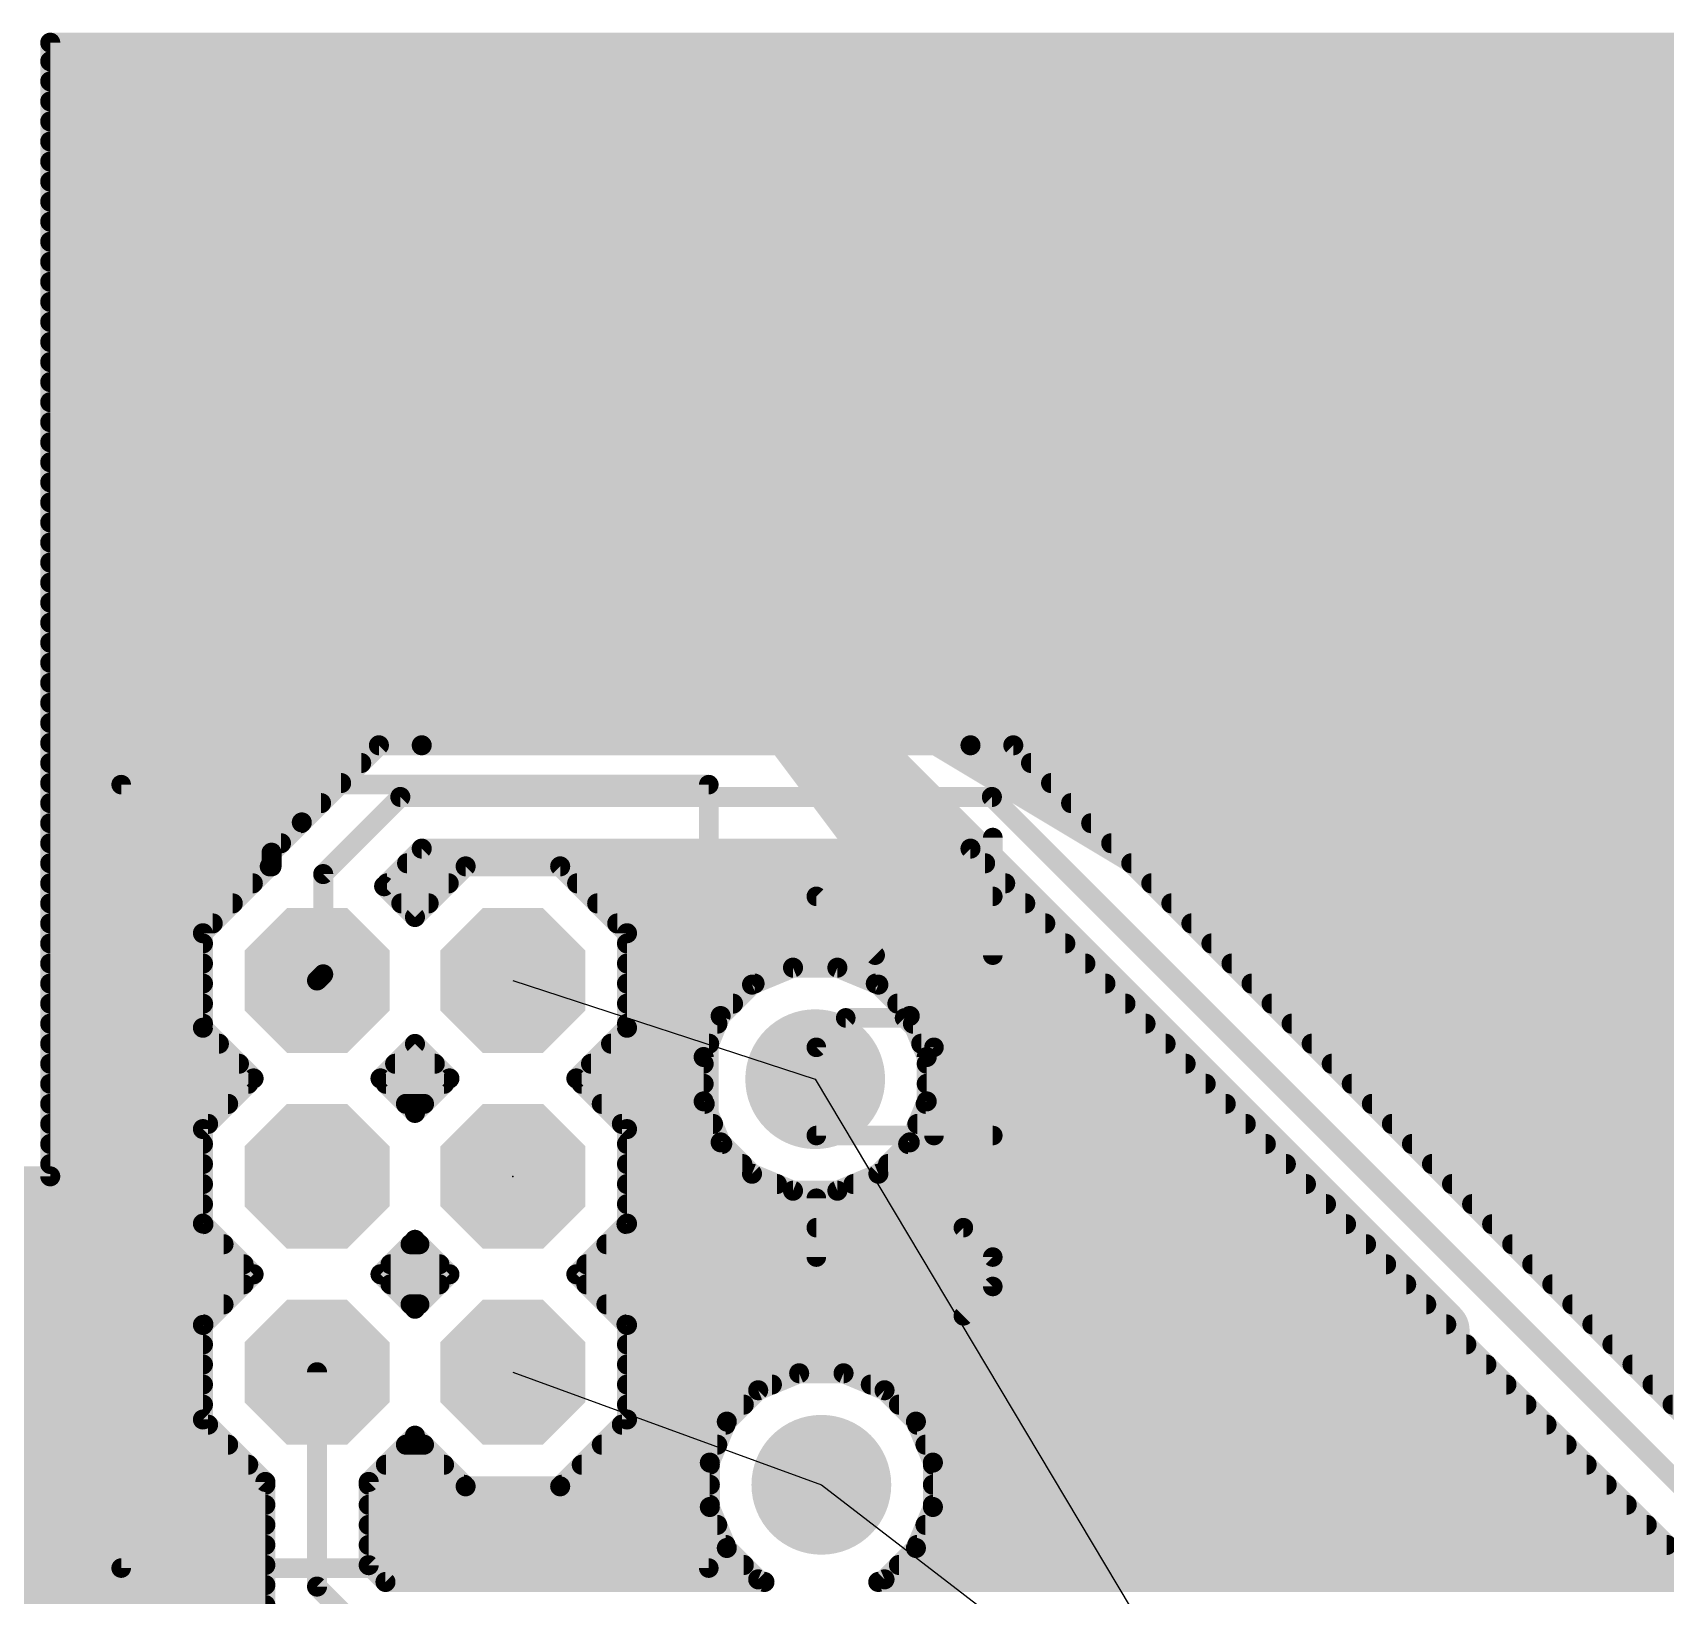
# Model space of a CAD drawing. Extents: x -13 to 61, y -28 to 85.
# Drawn here: x 7.89 to 18.47, y 64.28 to 74.42 of the extents above; entities that cross this region are included whole.
import ezdxf

# ---------------------------------------------------------------- set-up
doc = ezdxf.new("R2010")
doc.units = 0
for name, color, linetype in [('1', 22, 'CONTINUOUS'), ('17', 82, 'CONTINUOUS'), ('18', 82, 'CONTINUOUS'), ('19', 53, 'CONTINUOUS'), ('21', 253, 'CONTINUOUS'), ('23', 7, 'CONTINUOUS'), ('25', 253, 'CONTINUOUS')]:
    doc.layers.add(name, color=color, linetype=linetype)

# ---------------------------------------------------------------- blocks, each defined once
blk = doc.blocks.new('OCTAGONP')
at = {"const_width": 0.5}
blk.add_lwpolyline([(-0.25, -0.1036), (-0.25, 0.1036), (-0.1036, 0.25), (0.1036, 0.25), (0.25, 0.1036), (0.25, -0.1036), (0.1036, -0.25), (-0.1036, -0.25), (-0.25, -0.1036), (-0.25, 0.1036)], dxfattribs=at)
blk = doc.blocks.new('ROUNDV')
at = {"const_width": 0.5}
blk.add_lwpolyline([(0, -0.25, 1), (0, 0.25, 1), (0, -0.25)], format="xyb", dxfattribs=at)

msp = doc.modelspace()

# ---------------------------------------------------------------- linework, layer by layer
at = {"layer": '1', "const_width": 0.13}
for points in [[(8, 67), (8, 74.3508)], [(8, 74.3508), (42, 74.3508)], [(8, 74.23), (42, 74.23)], [(8, 74.1), (42, 74.1)], [(8, 73.97), (42, 73.97)], [(8, 73.84), (42, 73.84)], [(8, 73.71), (42, 73.71)], [(8, 73.58), (42, 73.58)], [(8, 73.45), (42, 73.45)], [(8, 73.32), (42, 73.32)], [(8, 73.19), (42, 73.19)], [(8, 73.06), (42, 73.06)], [(8, 72.93), (42, 72.93)], [(8, 72.8), (42, 72.8)], [(8, 72.67), (42, 72.67)], [(8, 72.54), (42, 72.54)], [(8, 72.41), (42, 72.41)], [(8, 72.28), (42, 72.28)], [(8, 72.15), (42, 72.15)], [(8, 72.02), (42, 72.02)], [(8, 71.89), (42, 71.89)], [(8, 71.76), (42, 71.76)], [(8, 71.63), (42, 71.63)], [(8, 71.5), (42, 71.5)], [(8, 71.37), (42, 71.37)], [(8, 71.24), (42, 71.24)], [(8, 71.11), (42, 71.11)], [(8, 70.98), (42, 70.98)], [(8, 70.85), (42, 70.85)], [(8, 70.72), (42, 70.72)], [(8, 70.59), (42, 70.59)], [(8, 70.46), (42, 70.46)], [(8, 70.33), (42, 70.33)], [(8, 70.2), (42, 70.2)], [(8, 70.07), (42, 70.07)], [(8, 69.94), (42, 69.94)], [(8, 69.81), (42, 69.81)], [(10.1312, 69.795), (9.6312, 69.295)], [(10.4088, 69.795), (10.1312, 69.795)], [(13.9669, 69.795), (10.4088, 69.795)], [(14.2444, 69.795), (13.9669, 69.795)], [(19.3913, 64.6481), (14.2444, 69.795)], [(8, 69.68), (10.0162, 69.68)], [(14.3594, 69.68), (42, 69.68)], [(8, 69.55), (9.8862, 69.55)], [(14.4894, 69.55), (42, 69.55)], [(8, 69.42), (9.7562, 69.42)], [(10.27, 69.46), (9.77, 68.96)], [(14.1057, 69.46), (10.27, 69.46)], [(19.7674, 63.7983), (14.1057, 69.46)], [(14.6194, 69.42), (42, 69.42)], [(8, 69.29), (9.6262, 69.29)], [(9.6312, 69.295), (9.435, 69.0988)], [(14.7494, 69.29), (42, 69.29)], [(8, 69.16), (9.4962, 69.16)], [(9.435, 69.0988), (9.435, 69.0099)], [(10.1651, 68.8813), (10.4088, 69.125)], [(10.4088, 69.125), (13.9669, 69.125)], [(13.9669, 69.125), (18.9175, 64.1744)], [(14.8794, 69.16), (42, 69.16)], [(8, 69.03), (9.435, 69.03)], [(9.4235, 69.0099), (8.9901, 68.5765)], [(9.435, 69.0099), (9.4235, 69.0099)], [(9.77, 68.96), (9.77, 68.31)], [(10.3138, 69.03), (14.0619, 69.03)], [(10.6935, 69.0099), (10.365, 68.6814)], [(11.3065, 69.0099), (10.6935, 69.0099)], [(11.7399, 68.5765), (11.3065, 69.0099)], [(15.0094, 69.03), (42, 69.03)], [(8, 68.9), (9.3136, 68.9)], [(10.365, 68.6814), (10.1651, 68.8813)], [(10.1838, 68.9), (10.5836, 68.9)], [(11.4164, 68.9), (14.1919, 68.9)], [(15.1394, 68.9), (42, 68.9)], [(8, 68.77), (9.1836, 68.77)], [(10.2764, 68.77), (10.4536, 68.77)], [(11.5464, 68.77), (14.3219, 68.77)], [(15.2694, 68.77), (42, 68.77)], [(8, 68.64), (9.0536, 68.64)], [(8.9901, 68.5765), (8.9901, 67.9635)], [(11.6764, 68.64), (14.4519, 68.64)], [(11.7399, 67.9635), (11.7399, 68.5765)], [(15.3994, 68.64), (23.3832, 68.64)], [(8, 68.51), (8.9901, 68.51)], [(11.7399, 68.51), (14.5819, 68.51)], [(15.5294, 68.51), (23.2532, 68.51)], [(8, 68.38), (8.9901, 68.38)], [(11.7399, 68.38), (14.7119, 68.38)], [(12.8161, 68.3532), (12.5503, 68.2431)], [(13.1039, 68.3532), (12.8161, 68.3532)], [(13.3697, 68.2431), (13.1039, 68.3532)], [(15.6594, 68.38), (23.1232, 68.38)], [(8, 68.25), (8.9901, 68.25)], [(9.77, 68.31), (9.73, 68.27)], [(11.7399, 68.25), (12.567, 68.25)], [(12.5503, 68.2431), (12.3469, 68.0397)], [(13.353, 68.25), (14.8419, 68.25)], [(13.5731, 68.0397), (13.3697, 68.2431)], [(15.7894, 68.25), (22.9932, 68.25)], [(8, 68.12), (8.9901, 68.12)], [(11.7399, 68.12), (12.4272, 68.12)], [(13.4928, 68.12), (14.9719, 68.12)], [(15.9194, 68.12), (22.8632, 68.12)], [(12.3469, 68.0397), (12.2368, 67.7739)], [(13.6832, 67.7739), (13.5731, 68.0397)], [(8, 67.99), (8.9901, 67.99)], [(8.9901, 67.9635), (9.3186, 67.635)], [(11.4114, 67.635), (11.7399, 67.9635)], [(11.7399, 67.99), (12.3263, 67.99)], [(13.5937, 67.99), (15.1019, 67.99)], [(16.0494, 67.99), (22.7332, 67.99)], [(8, 67.86), (9.0936, 67.86)], [(10.1414, 67.635), (10.365, 67.8586)], [(10.365, 67.8586), (10.5886, 67.635)], [(11.6364, 67.86), (12.2725, 67.86)], [(13.6475, 67.86), (15.2319, 67.86)], [(16.1794, 67.86), (22.6032, 67.86)], [(8, 67.73), (9.2236, 67.73)], [(10.2364, 67.73), (10.4936, 67.73)], [(11.5064, 67.73), (12.2368, 67.73)], [(12.2368, 67.7739), (12.2368, 67.4861)], [(13.6832, 67.4861), (13.6832, 67.7739)], [(13.6832, 67.73), (15.3619, 67.73)], [(16.3094, 67.73), (22.4732, 67.73)], [(8, 67.6), (9.2836, 67.6)], [(9.3186, 67.635), (8.9901, 67.3065)], [(10.365, 67.4114), (10.1414, 67.635)], [(10.1764, 67.6), (10.5536, 67.6)], [(10.5886, 67.635), (10.365, 67.4114)], [(11.7399, 67.3065), (11.4114, 67.635)], [(11.4464, 67.6), (12.2368, 67.6)], [(13.6832, 67.6), (15.4919, 67.6)], [(16.4394, 67.6), (22.3432, 67.6)], [(12.2368, 67.4861), (12.3469, 67.2203)], [(13.5731, 67.2203), (13.6832, 67.4861)], [(8, 67.47), (9.1536, 67.47)], [(10.3064, 67.47), (10.4236, 67.47)], [(11.5764, 67.47), (12.2435, 67.47)], [(13.6765, 67.47), (15.6219, 67.47)], [(16.5694, 67.47), (22.2132, 67.47)], [(8, 67.34), (9.0236, 67.34)], [(8.9901, 67.3065), (8.9901, 66.6935)], [(11.7064, 67.34), (12.2973, 67.34)], [(11.7399, 66.6935), (11.7399, 67.3065)], [(13.6227, 67.34), (15.7519, 67.34)], [(16.6994, 67.34), (22.0832, 67.34)], [(8, 67.21), (8.9901, 67.21)], [(11.7399, 67.21), (12.3572, 67.21)], [(12.3469, 67.2203), (12.5503, 67.0169)], [(13.3697, 67.0169), (13.5731, 67.2203)], [(13.5628, 67.21), (15.8819, 67.21)], [(16.8294, 67.21), (21.9532, 67.21)], [(8, 67.08), (8.9901, 67.08)], [(11.7399, 67.08), (12.4872, 67.08)], [(13.4328, 67.08), (16.0119, 67.08)], [(16.9594, 67.08), (21.8232, 67.08)], [(0.6492, 67), (8, 67)], [(0.6492, 66.95), (8.9901, 66.95)], [(11.7399, 66.95), (12.7118, 66.95)], [(12.5503, 67.0169), (12.8161, 66.9068)], [(13.1039, 66.9068), (13.3697, 67.0169)], [(13.2081, 66.95), (16.1419, 66.95)], [(17.0894, 66.95), (21.6932, 66.95)], [(12.8161, 66.9068), (13.1039, 66.9068)], [(0.6492, 66.82), (8.9901, 66.82)], [(11.7399, 66.82), (16.2719, 66.82)], [(17.2194, 66.82), (21.5632, 66.82)], [(0.6492, 66.69), (8.9936, 66.69)], [(8.9901, 66.6935), (9.3186, 66.365)], [(11.4114, 66.365), (11.7399, 66.6935)], [(11.7364, 66.69), (16.4019, 66.69)], [(17.3494, 66.69), (21.4332, 66.69)], [(0.6492, 66.56), (9.1236, 66.56)], [(10.1414, 66.365), (10.365, 66.5886)], [(10.3364, 66.56), (10.3936, 66.56)], [(10.365, 66.5886), (10.5886, 66.365)], [(11.6064, 66.56), (16.5319, 66.56)], [(17.4794, 66.56), (21.3032, 66.56)], [(0.6492, 66.43), (9.2536, 66.43)], [(10.2064, 66.43), (10.5236, 66.43)], [(11.4764, 66.43), (16.6619, 66.43)], [(17.6094, 66.43), (21.1732, 66.43)], [(9.3186, 66.365), (8.9901, 66.0365)], [(10.365, 66.1414), (10.1414, 66.365)], [(10.5886, 66.365), (10.365, 66.1414)], [(11.7399, 66.0365), (11.4114, 66.365)], [(0.6492, 66.3), (9.2536, 66.3)], [(10.2064, 66.3), (10.5236, 66.3)], [(11.4764, 66.3), (16.7919, 66.3)], [(17.7394, 66.3), (21.0432, 66.3)], [(0.6492, 66.17), (9.1236, 66.17)], [(10.3364, 66.17), (10.3936, 66.17)], [(11.6064, 66.17), (16.9219, 66.17)], [(17.8694, 66.17), (20.9132, 66.17)], [(0.6492, 66.04), (8.9936, 66.04)], [(8.9901, 66.0365), (8.9901, 65.4235)], [(11.7364, 66.04), (17.0519, 66.04)], [(11.7399, 65.4235), (11.7399, 66.0365)], [(17.9994, 66.04), (20.7832, 66.04)], [(0.6492, 65.91), (8.9901, 65.91)], [(11.7399, 65.91), (17.1819, 65.91)], [(18.1294, 65.91), (20.6532, 65.91)], [(0.6492, 65.78), (8.9901, 65.78)], [(9.73, 64.34), (9.73, 65.73)], [(11.7399, 65.78), (17.3119, 65.78)], [(12.8561, 65.7232), (12.5903, 65.6131)], [(13.1439, 65.7232), (12.8561, 65.7232)], [(13.4097, 65.6131), (13.1439, 65.7232)], [(18.2594, 65.78), (20.5232, 65.78)], [(0.6492, 65.65), (8.9901, 65.65)], [(11.7399, 65.65), (12.6794, 65.65)], [(12.5903, 65.6131), (12.3869, 65.4097)], [(13.3206, 65.65), (17.4419, 65.65)], [(13.6131, 65.4097), (13.4097, 65.6131)], [(18.3894, 65.65), (20.3932, 65.65)], [(0.6492, 65.52), (8.9901, 65.52)], [(11.7399, 65.52), (12.4972, 65.52)], [(13.5028, 65.52), (17.5719, 65.52)], [(18.5194, 65.52), (20.2632, 65.52)], [(0.6492, 65.39), (9.0236, 65.39)], [(8.9901, 65.4235), (9.395, 65.0186)], [(11.3065, 64.9901), (11.7399, 65.4235)], [(11.7064, 65.39), (12.3788, 65.39)], [(12.3869, 65.4097), (12.2768, 65.1439)], [(13.7232, 65.1439), (13.6131, 65.4097)], [(13.6212, 65.39), (17.7019, 65.39)], [(0.6492, 65.26), (9.1536, 65.26)], [(10.065, 65.0186), (10.365, 65.3186)], [(10.3064, 65.26), (10.4236, 65.26)], [(10.365, 65.3186), (10.6935, 64.9901)], [(11.5764, 65.26), (12.3249, 65.26)], [(13.6751, 65.26), (17.8319, 65.26)], [(0.6492, 65.13), (9.2836, 65.13)], [(10.1764, 65.13), (10.5536, 65.13)], [(11.4464, 65.13), (12.2768, 65.13)], [(12.2768, 65.1439), (12.2768, 64.8561)], [(13.7232, 64.8561), (13.7232, 65.1439)], [(13.7232, 65.13), (17.9619, 65.13)], [(0.6492, 65), (9.395, 65)], [(9.395, 65.0186), (9.395, 64.2012)], [(10.065, 64.4788), (10.065, 65.0186)], [(10.065, 65), (10.6836, 65)], [(10.6935, 64.9901), (11.3065, 64.9901)], [(11.3164, 65), (12.2768, 65)], [(13.7232, 65), (18.0919, 65)], [(0.6492, 64.87), (9.395, 64.87)], [(10.065, 64.87), (12.2768, 64.87)], [(12.2768, 64.8561), (12.3869, 64.5903)], [(13.6131, 64.5903), (13.7232, 64.8561)], [(13.7232, 64.87), (18.2219, 64.87)], [(0.6492, 64.74), (9.395, 64.74)], [(10.065, 64.74), (12.3249, 64.74)], [(13.6751, 64.74), (18.3519, 64.74)], [(0.6492, 64.61), (9.395, 64.61)], [(10.065, 64.61), (12.3788, 64.61)], [(12.3869, 64.5903), (12.5903, 64.3869)], [(13.4097, 64.3869), (13.6131, 64.5903)], [(13.6212, 64.61), (18.4819, 64.61)], [(0.6492, 64.48), (9.395, 64.48)], [(10.065, 64.48), (12.4972, 64.48)], [(10.1738, 64.37), (10.065, 64.4788)], [(13.5028, 64.48), (18.6119, 64.48)], [(0.6492, 64.35), (9.395, 64.35)], [(10.035, 64.035), (9.73, 64.34)], [(12.6312, 64.37), (10.1738, 64.37)], [(12.5903, 64.3869), (12.6312, 64.37)], [(13.3688, 64.37), (13.4097, 64.3869)], [(18.5381, 64.37), (13.3688, 64.37)], [(0.6492, 64.22), (9.395, 64.22)]]:
    msp.add_lwpolyline(points, dxfattribs=at)
at = {"layer": '1', "const_width": 0.065}
for points in [[(8.0325, 74.3508, 1), (7.9675, 74.3508)], [(8, 74.3833, 1), (8, 74.3183)], [(8, 74.2625, 1), (8, 74.1975)], [(8, 74.1325, 1), (8, 74.0675)], [(8, 74.0025, 1), (8, 73.9375)], [(8, 73.8725, 1), (8, 73.8075)], [(8, 73.7425, 1), (8, 73.6775)], [(8, 73.6125, 1), (8, 73.5475)], [(8, 73.4825, 1), (8, 73.4175)], [(8, 73.3525, 1), (8, 73.2875)], [(8, 73.2225, 1), (8, 73.1575)], [(8, 73.0925, 1), (8, 73.0275)], [(8, 72.9625, 1), (8, 72.8975)], [(8, 72.8325, 1), (8, 72.7675)], [(8, 72.7025, 1), (8, 72.6375)], [(8, 72.5725, 1), (8, 72.5075)], [(8, 72.4425, 1), (8, 72.3775)], [(8, 72.3125, 1), (8, 72.2475)], [(8, 72.1825, 1), (8, 72.1175)], [(8, 72.0525, 1), (8, 71.9875)], [(8, 71.9225, 1), (8, 71.8575)], [(8, 71.7925, 1), (8, 71.7275)], [(8, 71.6625, 1), (8, 71.5975)], [(8, 71.5325, 1), (8, 71.4675)], [(8, 71.4025, 1), (8, 71.3375)], [(8, 71.2725, 1), (8, 71.2075)], [(8, 71.1425, 1), (8, 71.0775)], [(8, 71.0125, 1), (8, 70.9475)], [(8, 70.8825, 1), (8, 70.8175)], [(8, 70.7525, 1), (8, 70.6875)], [(8, 70.6225, 1), (8, 70.5575)], [(8, 70.4925, 1), (8, 70.4275)], [(8, 70.3625, 1), (8, 70.2975)], [(8, 70.2325, 1), (8, 70.1675)], [(8, 70.1025, 1), (8, 70.0375)], [(8, 69.9725, 1), (8, 69.9075)], [(8, 69.8425, 1), (8, 69.7775)], [(10.1312, 69.8275, 1), (10.1312, 69.7625)], [(10.1542, 69.772, 1), (10.1083, 69.818)], [(10.4088, 69.8275, 1), (10.4088, 69.7625)], [(10.4088, 69.7625, 1), (10.4088, 69.8275)], [(13.9669, 69.8275, 1), (13.9669, 69.7625)], [(13.9669, 69.7625, 1), (13.9669, 69.8275)], [(14.2674, 69.818, 1), (14.2215, 69.772)], [(14.2444, 69.7625, 1), (14.2444, 69.8275)], [(8, 69.7125, 1), (8, 69.6475)], [(10.0162, 69.6475, 1), (10.0162, 69.7125)], [(14.3594, 69.7125, 1), (14.3594, 69.6475)], [(8, 69.5825, 1), (8, 69.5175)], [(9.8862, 69.5175, 1), (9.8862, 69.5825)], [(14.4894, 69.5825, 1), (14.4894, 69.5175)], [(8, 69.4525, 1), (8, 69.3875)], [(9.7562, 69.3875, 1), (9.7562, 69.4525)], [(10.27, 69.4925, 1), (10.27, 69.4275)], [(10.293, 69.437, 1), (10.247, 69.483)], [(14.1287, 69.483, 1), (14.0827, 69.437)], [(14.1057, 69.4275, 1), (14.1057, 69.4925)], [(14.6194, 69.4525, 1), (14.6194, 69.3875)], [(8, 69.3225, 1), (8, 69.2575)], [(9.6083, 69.318, 1), (9.6542, 69.272)], [(9.6542, 69.272, 1), (9.6083, 69.318)], [(9.6262, 69.2575, 1), (9.6262, 69.3225)], [(14.7494, 69.3225, 1), (14.7494, 69.2575)], [(8, 69.1925, 1), (8, 69.1275)], [(9.4675, 69.0988, 1), (9.4025, 69.0988)], [(9.412, 69.1217, 1), (9.458, 69.0758)], [(9.4962, 69.1275, 1), (9.4962, 69.1925)], [(10.4088, 69.1575, 1), (10.4088, 69.0925)], [(10.4317, 69.102, 1), (10.3858, 69.148)], [(13.9899, 69.148, 1), (13.9439, 69.102)], [(13.9669, 69.0925, 1), (13.9669, 69.1575)], [(14.8794, 69.1925, 1), (14.8794, 69.1275)], [(8, 69.0625, 1), (8, 68.9975)], [(9.4235, 69.0424, 1), (9.4235, 68.9774)], [(9.4465, 68.9869, 1), (9.4005, 69.0329)], [(9.4025, 69.0099, 1), (9.4675, 69.0099)], [(9.435, 68.9975, 1), (9.435, 69.0625)], [(9.435, 68.9774, 1), (9.435, 69.0424)], [(9.8025, 68.96, 1), (9.7375, 68.96)], [(10.3138, 69.0625, 1), (10.3138, 68.9975)], [(10.6935, 69.0424, 1), (10.6935, 68.9774)], [(10.7165, 68.9869, 1), (10.6705, 69.0329)], [(11.3295, 69.0329, 1), (11.2835, 68.9869)], [(11.3065, 68.9774, 1), (11.3065, 69.0424)], [(14.0619, 68.9975, 1), (14.0619, 69.0625)], [(15.0094, 69.0625, 1), (15.0094, 68.9975)], [(8, 68.9325, 1), (8, 68.8675)], [(9.3136, 68.8675, 1), (9.3136, 68.9325)], [(9.747, 68.983, 1), (9.793, 68.937)], [(10.188, 68.9043, 1), (10.1421, 68.8583)], [(10.1421, 68.9043, 1), (10.188, 68.8583)], [(10.1838, 68.9325, 1), (10.1838, 68.8675)], [(10.5836, 68.8675, 1), (10.5836, 68.9325)], [(11.4164, 68.9325, 1), (11.4164, 68.8675)], [(14.1919, 68.8675, 1), (14.1919, 68.9325)], [(15.1394, 68.9325, 1), (15.1394, 68.8675)], [(8, 68.8025, 1), (8, 68.7375)], [(9.1836, 68.7375, 1), (9.1836, 68.8025)], [(10.2764, 68.8025, 1), (10.2764, 68.7375)], [(10.4536, 68.7375, 1), (10.4536, 68.8025)], [(11.5464, 68.8025, 1), (11.5464, 68.7375)], [(14.3219, 68.7375, 1), (14.3219, 68.8025)], [(15.2694, 68.8025, 1), (15.2694, 68.7375)], [(10.342, 68.7044, 1), (10.388, 68.6584)], [(10.342, 68.6584, 1), (10.388, 68.7044)], [(8, 68.6725, 1), (8, 68.6075)], [(9.0226, 68.5765, 1), (8.9576, 68.5765)], [(8.9671, 68.5995, 1), (9.0131, 68.5535)], [(9.0536, 68.6075, 1), (9.0536, 68.6725)], [(11.6764, 68.6725, 1), (11.6764, 68.6075)], [(11.7724, 68.5765, 1), (11.7074, 68.5765)], [(11.7169, 68.5535, 1), (11.7629, 68.5995)], [(14.4519, 68.6075, 1), (14.4519, 68.6725)], [(15.3994, 68.6725, 1), (15.3994, 68.6075)], [(8, 68.5425, 1), (8, 68.4775)], [(8.9901, 68.4775, 1), (8.9901, 68.5425)], [(11.7399, 68.5425, 1), (11.7399, 68.4775)], [(14.5819, 68.4775, 1), (14.5819, 68.5425)], [(15.5294, 68.5425, 1), (15.5294, 68.4775)], [(8, 68.4125, 1), (8, 68.3475)], [(8.9901, 68.3475, 1), (8.9901, 68.4125)], [(11.7399, 68.4125, 1), (11.7399, 68.3475)], [(12.8161, 68.3857, 1), (12.8161, 68.3207)], [(12.8286, 68.3232, 1), (12.8037, 68.3832)], [(13.1163, 68.3832, 1), (13.0914, 68.3232)], [(13.1039, 68.3207, 1), (13.1039, 68.3857)], [(14.7119, 68.3475, 1), (14.7119, 68.4125)], [(15.6594, 68.4125, 1), (15.6594, 68.3475)], [(8, 68.2825, 1), (8, 68.2175)], [(8.9901, 68.2175, 1), (8.9901, 68.2825)], [(9.707, 68.293, 1), (9.753, 68.247)], [(9.7375, 68.31, 1), (9.8025, 68.31)], [(9.793, 68.287, 1), (9.747, 68.333)], [(11.7399, 68.2825, 1), (11.7399, 68.2175)], [(12.5379, 68.2731, 1), (12.5628, 68.2131)], [(12.5733, 68.2201, 1), (12.5274, 68.2661)], [(12.567, 68.2175, 1), (12.567, 68.2825)], [(13.353, 68.2825, 1), (13.353, 68.2175)], [(13.3926, 68.2661, 1), (13.3467, 68.2201)], [(13.3572, 68.2131, 1), (13.3821, 68.2731)], [(14.8419, 68.2175, 1), (14.8419, 68.2825)], [(15.7894, 68.2825, 1), (15.7894, 68.2175)], [(8, 68.1525, 1), (8, 68.0875)], [(8.9901, 68.0875, 1), (8.9901, 68.1525)], [(11.7399, 68.1525, 1), (11.7399, 68.0875)], [(12.4272, 68.0875, 1), (12.4272, 68.1525)], [(13.4928, 68.1525, 1), (13.4928, 68.0875)], [(14.9719, 68.0875, 1), (14.9719, 68.1525)], [(15.9194, 68.1525, 1), (15.9194, 68.0875)], [(12.3239, 68.0626, 1), (12.3699, 68.0167)], [(12.3769, 68.0272, 1), (12.3169, 68.0521)], [(13.6031, 68.0521, 1), (13.5431, 68.0272)], [(13.5501, 68.0167, 1), (13.5961, 68.0626)], [(8, 68.0225, 1), (8, 67.9575)], [(9.0131, 67.9865, 1), (8.9671, 67.9405)], [(8.9576, 67.9635, 1), (9.0226, 67.9635)], [(8.9901, 67.9575, 1), (8.9901, 68.0225)], [(11.7399, 68.0225, 1), (11.7399, 67.9575)], [(11.7074, 67.9635, 1), (11.7724, 67.9635)], [(11.7629, 67.9405, 1), (11.7169, 67.9865)], [(12.3263, 67.9575, 1), (12.3263, 68.0225)], [(13.5937, 68.0225, 1), (13.5937, 67.9575)], [(15.1019, 67.9575, 1), (15.1019, 68.0225)], [(16.0494, 68.0225, 1), (16.0494, 67.9575)], [(8, 67.8925, 1), (8, 67.8275)], [(9.0936, 67.8275, 1), (9.0936, 67.8925)], [(10.388, 67.8816, 1), (10.342, 67.8356)], [(10.388, 67.8356, 1), (10.342, 67.8816)], [(11.6364, 67.8925, 1), (11.6364, 67.8275)], [(12.2725, 67.8275, 1), (12.2725, 67.8925)], [(13.6475, 67.8925, 1), (13.6475, 67.8275)], [(15.2319, 67.8275, 1), (15.2319, 67.8925)], [(16.1794, 67.8925, 1), (16.1794, 67.8275)], [(8, 67.7625, 1), (8, 67.6975)], [(9.2236, 67.6975, 1), (9.2236, 67.7625)], [(10.2364, 67.7625, 1), (10.2364, 67.6975)], [(10.4936, 67.6975, 1), (10.4936, 67.7625)], [(11.5064, 67.7625, 1), (11.5064, 67.6975)], [(12.2693, 67.7739, 1), (12.2043, 67.7739)], [(12.2068, 67.7863, 1), (12.2668, 67.7614)], [(12.2368, 67.6975, 1), (12.2368, 67.7625)], [(13.7157, 67.7739, 1), (13.6507, 67.7739)], [(13.6832, 67.7625, 1), (13.6832, 67.6975)], [(13.6532, 67.7614, 1), (13.7132, 67.7863)], [(15.3619, 67.6975, 1), (15.3619, 67.7625)], [(16.3094, 67.7625, 1), (16.3094, 67.6975)], [(8, 67.6325, 1), (8, 67.5675)], [(9.2836, 67.5675, 1), (9.2836, 67.6325)], [(9.3416, 67.612, 1), (9.2956, 67.658)], [(9.2956, 67.612, 1), (9.3416, 67.658)], [(10.1644, 67.658, 1), (10.1184, 67.612)], [(10.1184, 67.658, 1), (10.1644, 67.612)], [(10.1764, 67.6325, 1), (10.1764, 67.5675)], [(10.5536, 67.5675, 1), (10.5536, 67.6325)], [(10.6116, 67.612, 1), (10.5656, 67.658)], [(10.5656, 67.612, 1), (10.6116, 67.658)], [(11.4344, 67.658, 1), (11.3884, 67.612)], [(11.3884, 67.658, 1), (11.4344, 67.612)], [(11.4464, 67.6325, 1), (11.4464, 67.5675)], [(12.2368, 67.5675, 1), (12.2368, 67.6325)], [(13.6832, 67.6325, 1), (13.6832, 67.5675)], [(15.4919, 67.5675, 1), (15.4919, 67.6325)], [(16.4394, 67.6325, 1), (16.4394, 67.5675)], [(12.2668, 67.4986, 1), (12.2068, 67.4737)], [(13.7132, 67.4737, 1), (13.6532, 67.4986)], [(8, 67.5025, 1), (8, 67.4375)], [(9.1536, 67.4375, 1), (9.1536, 67.5025)], [(10.3064, 67.5025, 1), (10.3064, 67.4375)], [(10.342, 67.4344, 1), (10.388, 67.3884)], [(10.342, 67.3884, 1), (10.388, 67.4344)], [(10.4236, 67.4375, 1), (10.4236, 67.5025)], [(11.5764, 67.5025, 1), (11.5764, 67.4375)], [(12.2043, 67.4861, 1), (12.2693, 67.4861)], [(12.2435, 67.4375, 1), (12.2435, 67.5025)], [(13.6765, 67.5025, 1), (13.6765, 67.4375)], [(13.6507, 67.4861, 1), (13.7157, 67.4861)], [(15.6219, 67.4375, 1), (15.6219, 67.5025)], [(16.5694, 67.5025, 1), (16.5694, 67.4375)], [(8, 67.3725, 1), (8, 67.3075)], [(9.0226, 67.3065, 1), (8.9576, 67.3065)], [(8.9671, 67.3295, 1), (9.0131, 67.2835)], [(9.0236, 67.3075, 1), (9.0236, 67.3725)], [(11.7064, 67.3725, 1), (11.7064, 67.3075)], [(11.7724, 67.3065, 1), (11.7074, 67.3065)], [(11.7169, 67.2835, 1), (11.7629, 67.3295)], [(12.2973, 67.3075, 1), (12.2973, 67.3725)], [(13.6227, 67.3725, 1), (13.6227, 67.3075)], [(15.7519, 67.3075, 1), (15.7519, 67.3725)], [(16.6994, 67.3725, 1), (16.6994, 67.3075)], [(8, 67.2425, 1), (8, 67.1775)], [(8.9901, 67.1775, 1), (8.9901, 67.2425)], [(11.7399, 67.2425, 1), (11.7399, 67.1775)], [(12.3699, 67.2433, 1), (12.3239, 67.1974)], [(12.3169, 67.2079, 1), (12.3769, 67.2328)], [(12.3572, 67.1775, 1), (12.3572, 67.2425)], [(13.5628, 67.2425, 1), (13.5628, 67.1775)], [(13.5431, 67.2328, 1), (13.6031, 67.2079)], [(13.5961, 67.1974, 1), (13.5501, 67.2433)], [(15.8819, 67.1775, 1), (15.8819, 67.2425)], [(16.8294, 67.2425, 1), (16.8294, 67.1775)], [(8, 67.1125, 1), (8, 67.0475)], [(8.9901, 67.0475, 1), (8.9901, 67.1125)], [(11.7399, 67.1125, 1), (11.7399, 67.0475)], [(12.4872, 67.0475, 1), (12.4872, 67.1125)], [(13.4328, 67.1125, 1), (13.4328, 67.0475)], [(16.0119, 67.0475, 1), (16.0119, 67.1125)], [(16.9594, 67.1125, 1), (16.9594, 67.0475)], [(7.9675, 67, 1), (8.0325, 67)], [(8, 66.9675, 1), (8, 67.0325)], [(8.9901, 66.9175, 1), (8.9901, 66.9825)], [(11.7399, 66.9825, 1), (11.7399, 66.9175)], [(12.5628, 67.0469, 1), (12.5379, 66.9869)], [(12.5274, 66.9939, 1), (12.5733, 67.0399)], [(12.7118, 66.9175, 1), (12.7118, 66.9825)], [(13.2081, 66.9825, 1), (13.2081, 66.9175)], [(13.3467, 67.0399, 1), (13.3926, 66.9939)], [(13.3821, 66.9869, 1), (13.3572, 67.0469)], [(16.1419, 66.9175, 1), (16.1419, 66.9825)], [(17.0894, 66.9825, 1), (17.0894, 66.9175)], [(12.8161, 66.9393, 1), (12.8161, 66.8743)], [(12.8037, 66.8768, 1), (12.8286, 66.9368)], [(13.0914, 66.9368, 1), (13.1163, 66.8768)], [(13.1039, 66.8743, 1), (13.1039, 66.9393)], [(8.9901, 66.7875, 1), (8.9901, 66.8525)], [(11.7399, 66.8525, 1), (11.7399, 66.7875)], [(16.2719, 66.7875, 1), (16.2719, 66.8525)], [(17.2194, 66.8525, 1), (17.2194, 66.7875)], [(9.0131, 66.7165, 1), (8.9671, 66.6705)], [(8.9576, 66.6935, 1), (9.0226, 66.6935)], [(8.9936, 66.6575, 1), (8.9936, 66.7225)], [(11.7364, 66.7225, 1), (11.7364, 66.6575)], [(11.7074, 66.6935, 1), (11.7724, 66.6935)], [(11.7629, 66.6705, 1), (11.7169, 66.7165)], [(16.4019, 66.6575, 1), (16.4019, 66.7225)], [(17.3494, 66.7225, 1), (17.3494, 66.6575)], [(9.1236, 66.5275, 1), (9.1236, 66.5925)], [(10.3364, 66.5925, 1), (10.3364, 66.5275)], [(10.388, 66.6116, 1), (10.342, 66.5656)], [(10.388, 66.5656, 1), (10.342, 66.6116)], [(10.3936, 66.5275, 1), (10.3936, 66.5925)], [(11.6064, 66.5925, 1), (11.6064, 66.5275)], [(16.5319, 66.5275, 1), (16.5319, 66.5925)], [(17.4794, 66.5925, 1), (17.4794, 66.5275)], [(9.2536, 66.3975, 1), (9.2536, 66.4625)], [(10.2064, 66.4625, 1), (10.2064, 66.3975)], [(10.5236, 66.3975, 1), (10.5236, 66.4625)], [(11.4764, 66.4625, 1), (11.4764, 66.3975)], [(16.6619, 66.3975, 1), (16.6619, 66.4625)], [(17.6094, 66.4625, 1), (17.6094, 66.3975)], [(9.3416, 66.342, 1), (9.2956, 66.388)], [(9.2956, 66.342, 1), (9.3416, 66.388)], [(10.1644, 66.388, 1), (10.1184, 66.342)], [(10.1184, 66.388, 1), (10.1644, 66.342)], [(10.6116, 66.342, 1), (10.5656, 66.388)], [(10.5656, 66.342, 1), (10.6116, 66.388)], [(11.4344, 66.388, 1), (11.3884, 66.342)], [(11.3884, 66.388, 1), (11.4344, 66.342)], [(9.2536, 66.2675, 1), (9.2536, 66.3325)], [(10.2064, 66.3325, 1), (10.2064, 66.2675)], [(10.5236, 66.2675, 1), (10.5236, 66.3325)], [(11.4764, 66.3325, 1), (11.4764, 66.2675)], [(16.7919, 66.2675, 1), (16.7919, 66.3325)], [(17.7394, 66.3325, 1), (17.7394, 66.2675)], [(9.1236, 66.1375, 1), (9.1236, 66.2025)], [(10.3364, 66.2025, 1), (10.3364, 66.1375)], [(10.342, 66.1644, 1), (10.388, 66.1184)], [(10.342, 66.1184, 1), (10.388, 66.1644)], [(10.3936, 66.1375, 1), (10.3936, 66.2025)], [(11.6064, 66.2025, 1), (11.6064, 66.1375)], [(16.9219, 66.1375, 1), (16.9219, 66.2025)], [(17.8694, 66.2025, 1), (17.8694, 66.1375)], [(9.0226, 66.0365, 1), (8.9576, 66.0365)], [(8.9671, 66.0595, 1), (9.0131, 66.0135)], [(8.9936, 66.0075, 1), (8.9936, 66.0725)], [(11.7364, 66.0725, 1), (11.7364, 66.0075)], [(11.7724, 66.0365, 1), (11.7074, 66.0365)], [(11.7169, 66.0135, 1), (11.7629, 66.0595)], [(17.0519, 66.0075, 1), (17.0519, 66.0725)], [(17.9994, 66.0725, 1), (17.9994, 66.0075)], [(8.9901, 65.8775, 1), (8.9901, 65.9425)], [(11.7399, 65.9425, 1), (11.7399, 65.8775)], [(17.1819, 65.8775, 1), (17.1819, 65.9425)], [(18.1294, 65.9425, 1), (18.1294, 65.8775)], [(8.9901, 65.7475, 1), (8.9901, 65.8125)], [(9.7625, 65.73, 1), (9.6975, 65.73)], [(11.7399, 65.8125, 1), (11.7399, 65.7475)], [(12.8561, 65.7557, 1), (12.8561, 65.6907)], [(12.8686, 65.6932, 1), (12.8437, 65.7532)], [(13.1563, 65.7532, 1), (13.1314, 65.6932)], [(13.1439, 65.6907, 1), (13.1439, 65.7557)], [(17.3119, 65.7475, 1), (17.3119, 65.8125)], [(18.2594, 65.8125, 1), (18.2594, 65.7475)], [(8.9901, 65.6175, 1), (8.9901, 65.6825)], [(11.7399, 65.6825, 1), (11.7399, 65.6175)], [(12.5779, 65.6431, 1), (12.6028, 65.5831)], [(12.6133, 65.5901, 1), (12.5674, 65.6361)], [(12.6794, 65.6175, 1), (12.6794, 65.6825)], [(13.3206, 65.6825, 1), (13.3206, 65.6175)], [(13.4326, 65.6361, 1), (13.3867, 65.5901)], [(13.3972, 65.5831, 1), (13.4221, 65.6431)], [(17.4419, 65.6175, 1), (17.4419, 65.6825)], [(18.3894, 65.6825, 1), (18.3894, 65.6175)], [(8.9901, 65.4875, 1), (8.9901, 65.5525)], [(11.7399, 65.5525, 1), (11.7399, 65.4875)], [(12.4972, 65.4875, 1), (12.4972, 65.5525)], [(13.5028, 65.5525, 1), (13.5028, 65.4875)], [(17.5719, 65.4875, 1), (17.5719, 65.5525)], [(18.5194, 65.5525, 1), (18.5194, 65.4875)], [(9.0131, 65.4465, 1), (8.9671, 65.4005)], [(8.9576, 65.4235, 1), (9.0226, 65.4235)], [(9.0236, 65.3575, 1), (9.0236, 65.4225)], [(11.7064, 65.4225, 1), (11.7064, 65.3575)], [(11.7074, 65.4235, 1), (11.7724, 65.4235)], [(11.7629, 65.4005, 1), (11.7169, 65.4465)], [(12.3639, 65.4326, 1), (12.4099, 65.3867)], [(12.4169, 65.3972, 1), (12.3569, 65.4221)], [(12.3788, 65.3575, 1), (12.3788, 65.4225)], [(13.6431, 65.4221, 1), (13.5831, 65.3972)], [(13.6212, 65.4225, 1), (13.6212, 65.3575)], [(13.5901, 65.3867, 1), (13.6361, 65.4326)], [(17.7019, 65.3575, 1), (17.7019, 65.4225)], [(9.1536, 65.2275, 1), (9.1536, 65.2925)], [(10.3064, 65.2925, 1), (10.3064, 65.2275)], [(10.388, 65.3416, 1), (10.342, 65.2956)], [(10.388, 65.2956, 1), (10.342, 65.3416)], [(10.4236, 65.2275, 1), (10.4236, 65.2925)], [(11.5764, 65.2925, 1), (11.5764, 65.2275)], [(12.3249, 65.2275, 1), (12.3249, 65.2925)], [(13.6751, 65.2925, 1), (13.6751, 65.2275)], [(17.8319, 65.2275, 1), (17.8319, 65.2925)], [(9.2836, 65.0975, 1), (9.2836, 65.1625)], [(10.1764, 65.1625, 1), (10.1764, 65.0975)], [(10.5536, 65.0975, 1), (10.5536, 65.1625)], [(11.4464, 65.1625, 1), (11.4464, 65.0975)], [(12.3093, 65.1439, 1), (12.2443, 65.1439)], [(12.2468, 65.1563, 1), (12.3068, 65.1314)], [(12.2768, 65.0975, 1), (12.2768, 65.1625)], [(13.7557, 65.1439, 1), (13.6907, 65.1439)], [(13.7232, 65.1625, 1), (13.7232, 65.0975)], [(13.6932, 65.1314, 1), (13.7532, 65.1563)], [(17.9619, 65.0975, 1), (17.9619, 65.1625)], [(9.4275, 65.0186, 1), (9.3625, 65.0186)], [(9.372, 64.9956, 1), (9.418, 65.0416)], [(9.395, 64.9675, 1), (9.395, 65.0325)], [(10.0975, 65.0186, 1), (10.0325, 65.0186)], [(10.042, 65.0416, 1), (10.088, 64.9956)], [(10.065, 65.0325, 1), (10.065, 64.9675)], [(10.6935, 65.0226, 1), (10.6935, 64.9576)], [(10.6705, 64.9671, 1), (10.7165, 65.0131)], [(10.6836, 64.9675, 1), (10.6836, 65.0325)], [(11.2835, 65.0131, 1), (11.3295, 64.9671)], [(11.3164, 65.0325, 1), (11.3164, 64.9675)], [(11.3065, 64.9576, 1), (11.3065, 65.0226)], [(12.2768, 64.9675, 1), (12.2768, 65.0325)], [(13.7232, 65.0325, 1), (13.7232, 64.9675)], [(18.0919, 64.9675, 1), (18.0919, 65.0325)], [(9.395, 64.8375, 1), (9.395, 64.9025)], [(10.065, 64.9025, 1), (10.065, 64.8375)], [(12.3068, 64.8686, 1), (12.2468, 64.8437)], [(12.2768, 64.8375, 1), (12.2768, 64.9025)], [(13.7232, 64.9025, 1), (13.7232, 64.8375)], [(13.7532, 64.8437, 1), (13.6932, 64.8686)], [(18.2219, 64.8375, 1), (18.2219, 64.9025)], [(9.395, 64.7075, 1), (9.395, 64.7725)], [(10.065, 64.7725, 1), (10.065, 64.7075)], [(12.2443, 64.8561, 1), (12.3093, 64.8561)], [(12.3249, 64.7075, 1), (12.3249, 64.7725)], [(13.6751, 64.7725, 1), (13.6751, 64.7075)], [(13.6907, 64.8561, 1), (13.7557, 64.8561)], [(18.3519, 64.7075, 1), (18.3519, 64.7725)], [(9.395, 64.5775, 1), (9.395, 64.6425)], [(10.065, 64.6425, 1), (10.065, 64.5775)], [(12.4099, 64.6133, 1), (12.3639, 64.5674)], [(12.3569, 64.5779, 1), (12.4169, 64.6028)], [(12.3788, 64.5775, 1), (12.3788, 64.6425)], [(13.5831, 64.6028, 1), (13.6431, 64.5779)], [(13.6212, 64.6425, 1), (13.6212, 64.5775)], [(13.6361, 64.5674, 1), (13.5901, 64.6133)], [(18.4819, 64.5775, 1), (18.4819, 64.6425)], [(9.395, 64.4475, 1), (9.395, 64.5125)], [(10.065, 64.5125, 1), (10.065, 64.4475)], [(10.088, 64.5017, 1), (10.042, 64.4558)], [(10.0325, 64.4788, 1), (10.0975, 64.4788)], [(12.4972, 64.4475, 1), (12.4972, 64.5125)], [(13.5028, 64.5125, 1), (13.5028, 64.4475)], [(9.395, 64.3175, 1), (9.395, 64.3825)], [(9.753, 64.363, 1), (9.707, 64.317)], [(9.6975, 64.34, 1), (9.7625, 64.34)], [(10.1738, 64.4025, 1), (10.1738, 64.3375)], [(10.1508, 64.347, 1), (10.1967, 64.393)], [(12.6028, 64.4169, 1), (12.5779, 64.3569)], [(12.5674, 64.3639, 1), (12.6133, 64.4099)], [(12.6187, 64.34, 1), (12.6436, 64.4)], [(12.6312, 64.3375, 1), (12.6312, 64.4025)], [(13.3688, 64.4025, 1), (13.3688, 64.3375)], [(13.3564, 64.4, 1), (13.3813, 64.34)], [(13.3867, 64.4099, 1), (13.4326, 64.3639)], [(13.4221, 64.3569, 1), (13.3972, 64.4169)], [(9.395, 64.1875, 1), (9.395, 64.2525)]]:
    msp.add_lwpolyline(points, format="xyb", dxfattribs=at)
at = {"layer": '19'}
for p, q in [((11, 68.27), (12.96, 67.63)), ((12.96, 67.63), (16.939, 60.9698)), ((11, 65.73), (13, 65)), ((13, 65), (17.5047, 61.5355))]:
    msp.add_line(p, q, dxfattribs=at)
at = {"layer": '21'}
for points, const_width in [([(15, 67), (12, 71)], 0.4064), ([(12, 71), (17, 66)], 0.4064), ([(12, 71), (17, 68)], 0.4064), ([(8.46, 64.46), (8.46, 69.54)], 0.127), ([(8.46, 69.54), (12.27, 69.54)], 0.127), ([(12.27, 69.54), (12.27, 64.46)], 0.127), ([(12.27, 64.46), (8.46, 64.46)], 0.127)]:
    msp.add_lwpolyline(points, dxfattribs=dict(at, const_width=const_width))
for points, const_width in [([(12.0813, 71.061, 1), (11.9187, 70.939)], 0.2032), ([(12.0523, 71.0871, 1), (11.9477, 70.9129)], 0.2032), ([(12.0718, 71.0718, 1), (11.9282, 70.9282)], 0.2032), ([(8.4918, 69.54, 1), (8.4283, 69.54)], 0.0635), ([(8.46, 69.5718, 1), (8.46, 69.5083)], 0.0635), ([(12.3018, 69.54, 1), (12.2383, 69.54)], 0.0635), ([(12.27, 69.5083, 1), (12.27, 69.5718)], 0.0635), ([(16.9477, 67.9129, 1), (17.0523, 68.0871)], 0.2032), ([(14.9187, 66.939, 1), (15.0813, 67.061)], 0.2032), ([(16.9282, 65.9282, 1), (17.0718, 66.0718)], 0.2032), ([(8.46, 64.4918, 1), (8.46, 64.4283)], 0.0635), ([(8.4283, 64.46, 1), (8.4918, 64.46)], 0.0635), ([(12.2383, 64.46, 1), (12.3018, 64.46)], 0.0635), ([(12.27, 64.4283, 1), (12.27, 64.4918)], 0.0635)]:
    msp.add_lwpolyline(points, format="xyb", dxfattribs=dict(at, const_width=const_width))
at = {"layer": '23'}
msp.add_point((11, 67), dxfattribs=at)
at = {"layer": '25', "const_width": 0.127}
for points in [[(14.1115, 68.4341), (14.1115, 69.1967)], [(13.3489, 68.4341), (12.9675, 68.8154)], [(12.9675, 68.8154), (14.1115, 68.8154)], [(12.9675, 67.8367), (13.1582, 68.0273)], [(13.1582, 68.0273), (13.5395, 68.0273)], [(13.5395, 68.0273), (13.7302, 67.8367)], [(12.9675, 67.2647), (12.9675, 67.8367)], [(13.7302, 67.8367), (13.7302, 67.2647)], [(14.1115, 67.2647), (12.9675, 67.2647)], [(12.9675, 66.4766), (12.9675, 66.858)], [(13.9208, 66.6673), (12.9675, 66.6673)], [(14.1115, 66.4766), (13.9208, 66.6673)], [(14.1115, 66.286), (14.1115, 66.4766)], [(13.9208, 66.0953), (14.1115, 66.286)]]:
    msp.add_lwpolyline(points, dxfattribs=at)
at = {"layer": '25', "const_width": 0.0635}
for points in [[(14.1433, 69.1967, 1), (14.0798, 69.1967)], [(12.9675, 68.8472, 1), (12.9675, 68.7837)], [(12.99, 68.8379, 1), (12.9451, 68.793)], [(14.1115, 68.7837, 1), (14.1115, 68.8472)], [(13.3264, 68.4116, 1), (13.3713, 68.4565)], [(14.0798, 68.4341, 1), (14.1433, 68.4341)], [(13.1582, 68.0591, 1), (13.1582, 67.9956)], [(13.1806, 68.0049, 1), (13.1357, 68.0498)], [(13.562, 68.0498, 1), (13.5171, 68.0049)], [(13.5395, 67.9956, 1), (13.5395, 68.0591)], [(12.9993, 67.8367, 1), (12.9358, 67.8367)], [(12.9451, 67.8591, 1), (12.99, 67.8142)], [(13.7619, 67.8367, 1), (13.6984, 67.8367)], [(13.7077, 67.8142, 1), (13.7526, 67.8591)], [(12.9675, 67.2965, 1), (12.9675, 67.233)], [(12.9358, 67.2647, 1), (12.9993, 67.2647)], [(13.6984, 67.2647, 1), (13.7619, 67.2647)], [(14.1115, 67.233, 1), (14.1115, 67.2965)], [(12.9993, 66.858, 1), (12.9358, 66.858)], [(12.9675, 66.699, 1), (12.9675, 66.6355)], [(13.9433, 66.6897, 1), (13.8984, 66.6448)], [(13.9208, 66.6355, 1), (13.9208, 66.699)], [(12.9358, 66.4766, 1), (12.9993, 66.4766)], [(14.1433, 66.4766, 1), (14.0798, 66.4766)], [(14.089, 66.4542, 1), (14.134, 66.4991)], [(14.0798, 66.286, 1), (14.1433, 66.286)], [(14.134, 66.2635, 1), (14.089, 66.3084)], [(13.8984, 66.1178, 1), (13.9433, 66.0729)]]:
    msp.add_lwpolyline(points, format="xyb", dxfattribs=at)

# ---------------------------------------------------------------- block references
at = {"layer": '17', "xscale": 0.9398, "yscale": 0.9398, "rotation": 270}
for p in [(9.73, 68.27), (9.73, 68.27), (11, 68.27), (11, 68.27), (9.73, 67), (9.73, 67), (11, 67), (11, 67), (9.73, 65.73), (9.73, 65.73), (11, 65.73), (11, 65.73)]:
    msp.add_blockref('OCTAGONP', p, dxfattribs=at)
at = {"layer": '18', "xscale": 0.9064, "yscale": 0.9064}
for p in [(12.96, 67.63), (12.96, 67.63), (13, 65), (13, 65)]:
    msp.add_blockref('ROUNDV', p, dxfattribs=at)

doc.saveas('drawing.dxf')
